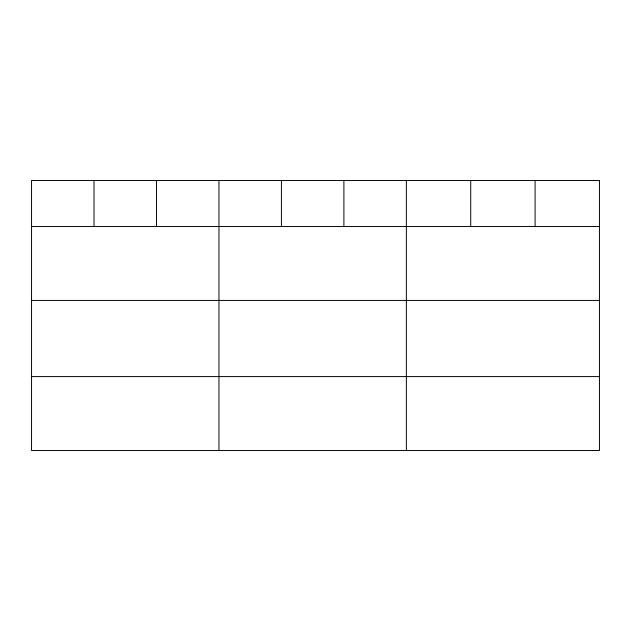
<?xml version="1.0" encoding="UTF-8"?>
<svg xmlns="http://www.w3.org/2000/svg" width="631" height="631" viewBox="0 0 631 631"><rect width="100%" height="100%" fill="white"/><g stroke="black" fill="none" stroke-linecap="round" stroke-linejoin="round"><path stroke-width="0.95" d="M31.55 226.513L599.45 226.513M31.55 300.427L599.45 300.427M31.55 376.589L599.45 376.589M535.088 180.498L535.088 226.513M470.726 180.498L470.726 226.513M406.364 180.498L406.364 450.502M343.895 180.498L343.895 226.513M281.426 180.498L281.426 226.513M218.957 180.498L218.957 450.502M156.488 180.498L156.488 226.513M94.019 180.498L94.019 226.513M599.45 180.498L31.55 180.498L31.55 450.502L599.45 450.502L599.45 180.498"/></g></svg>
